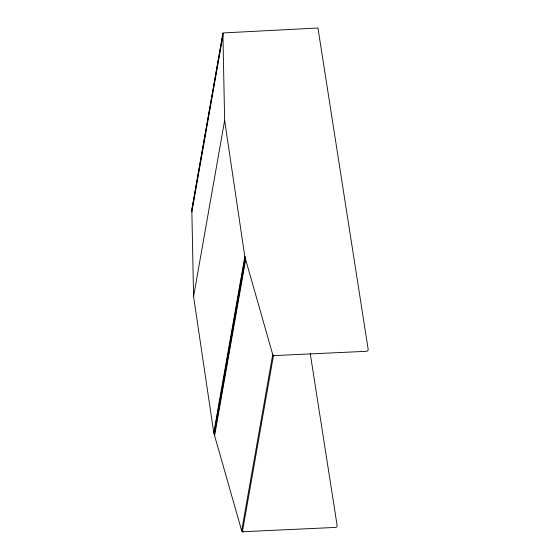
<?xml version="1.0" encoding="UTF-8"?>
<svg xmlns="http://www.w3.org/2000/svg" width="560" height="560" viewBox="0 0 560 560"><rect width="100%" height="100%" fill="white"/><g stroke="black" fill="none" stroke-linecap="round" stroke-linejoin="round"><path stroke-width="0.84" d="M243.362 531.811L242.438 531.622L242.354 532L241.675 530.677L213.773 432.761L193.578 296.555L191.828 209.825L223.041 32.942L317.947 28L368.172 349.328L367.85 350.84L366.296 351.316L273.959 355.593M191.905 209.447L222.964 33.32M191.884 211.806L222.943 35.686L222.88 33.698M193.578 296.555L224.637 120.435L222.943 35.686M213.773 432.761L244.825 256.634L224.637 120.435M214.151 433.23L245.21 257.11L244.825 256.634M214.291 434.84L245.35 258.713L245.21 257.11M214.599 435.687L245.651 259.567L245.35 258.713M241.675 530.677L272.727 354.557L245.651 259.567M242.354 532L273.413 355.88L273.49 355.502L274.421 355.684M191.828 209.825L192.535 208.782M242.9 531.713L335.244 527.436L336.798 526.96L337.12 525.448L310.247 353.556M272.727 354.557L273.413 355.88"/></g></svg>
